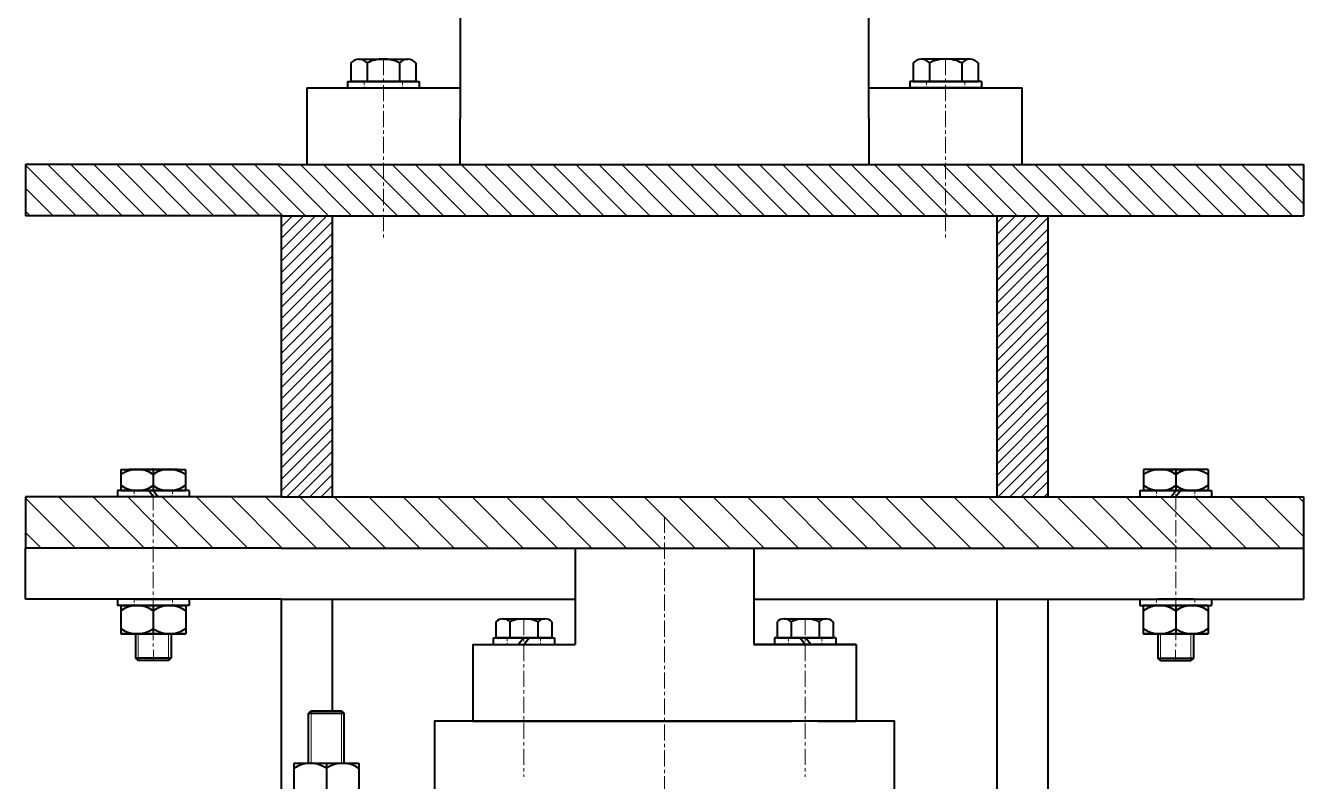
# Model space of a CAD drawing. Header units: millimetres. Extents: x -11382 to 23553, y -372 to 10786.
# Drawn here: x -7659 to -7159, y 4895 to 5191 of the extents above; entities that cross this region are included whole.
import ezdxf

# ---------------------------------------------------------------- set-up
doc = ezdxf.new("R2010")
doc.units = ezdxf.units.MM
doc.header["$LTSCALE"] = 0.2
doc.linetypes.add('CENTER', pattern=[50.8, 31.75, -6.35, 6.35, -6.35])
doc.linetypes.add('HIDDEN', pattern=[9.525, 6.35, -3.175])
for name, color, linetype, lineweight in [('đướng nét đứt', 4, 'HIDDEN', 20), ('đường bao thấy', 7, 'Continuous', 40), ('đường mặt cắt', 160, 'Continuous', 15), ('đường nét mảnh', 220, 'Continuous', 15), ('đường nét tâm', 137, 'CENTER', 15)]:
    doc.layers.add(name, color=color, linetype=linetype, lineweight=lineweight)

msp = doc.modelspace()

# ---------------------------------------------------------------- hatches: boundary and pattern name
at = {"layer": 'đường mặt cắt'}
h = msp.add_hatch(dxfattribs=at)
h.set_pattern_fill('ANSI31', color=256, scale=2, angle=90, style=0)
h.paths.add_polyline_path([(-7519.394, 5136.17), (-7549.394, 5136.17), (-7559.394, 5136.17), (-7659.394, 5136.17), (-7659.394, 5116.17), (-7559.394, 5116.17), (-7519.394, 5116.17)])
h = msp.add_hatch(dxfattribs=at)
h.set_pattern_fill('ANSI31', color=256, scale=2, angle=90, style=0)
h.paths.add_polyline_path([(-7519.394, 5136.17), (-7519.394, 5116.17), (-7299.394, 5116.17), (-7299.394, 5136.17)])
h = msp.add_hatch(dxfattribs=at)
h.set_pattern_fill('ANSI31', color=256, scale=2, angle=90, style=0)
h.paths.add_polyline_path([(-7159.394, 5116.17), (-7159.394, 5136.17), (-7259.394, 5136.17), (-7299.394, 5136.17), (-7299.394, 5116.17), (-7259.394, 5116.17)])
h = msp.add_hatch(dxfattribs=at)
h.set_pattern_fill('ANSI31', color=256, style=0)
h.paths.add_polyline_path([(-7539.394, 5116.17), (-7559.394, 5116.17), (-7559.394, 5006.17), (-7539.394, 5006.17)])
h = msp.add_hatch(dxfattribs=at)
h.set_pattern_fill('ANSI31', color=256, style=0)
h.paths.add_polyline_path([(-7259.394, 5116.17), (-7279.394, 5116.17), (-7279.394, 5006.17), (-7259.394, 5006.17)])
h = msp.add_hatch(dxfattribs=at)
h.set_pattern_fill('ANSI31', color=256, scale=3, angle=90, style=0)
h.paths.add_polyline_path([(-7609.437, 4986.17), (-7609.456, 5006.17), (-7623.394, 5006.17), (-7659.394, 5006.17), (-7659.394, 4986.17)])
h = msp.add_hatch(dxfattribs=at)
h.set_pattern_fill('ANSI31', color=256, scale=3, angle=90, style=0)
h.paths.add_polyline_path([(-7559.394, 5006.17), (-7609.456, 5006.17), (-7609.437, 4986.17), (-7559.394, 4986.17), (-7259.394, 4986.17), (-7209.352, 4986.17), (-7209.332, 5006.17), (-7223.394, 5006.17), (-7259.394, 5006.17)])
h = msp.add_hatch(dxfattribs=at)
h.set_pattern_fill('ANSI31', color=256, scale=3, angle=90, style=0)
h.paths.add_polyline_path([(-7209.332, 5006.17), (-7209.352, 4986.17), (-7159.394, 4986.17), (-7159.394, 5006.17)])

# ---------------------------------------------------------------- linework, layer by layer
at = {"layer": 'đướng nét đứt'}
for p, q in [((-7526.894, 5168.67), (-7526.894, 5166.17)), ((-7511.894, 5168.67), (-7511.894, 5166.17)), ((-7306.894, 5168.67), (-7306.894, 5166.17)), ((-7291.894, 5168.67), (-7291.894, 5166.17)), ((-7616.894, 5008.67), (-7616.894, 5006.17)), ((-7601.894, 5008.67), (-7601.894, 5006.17)), ((-7216.894, 5008.67), (-7216.894, 5006.17)), ((-7201.894, 5008.67), (-7201.894, 5006.17)), ((-7616.894, 4966.17), (-7616.894, 4963.67)), ((-7601.894, 4966.17), (-7601.894, 4963.67)), ((-7216.894, 4966.17), (-7216.894, 4963.67)), ((-7201.894, 4966.17), (-7201.894, 4963.67)), ((-7470.894, 4951.006), (-7470.894, 4948.506)), ((-7457.894, 4951.006), (-7457.894, 4948.506)), ((-7360.894, 4951.006), (-7360.894, 4948.506)), ((-7347.894, 4951.006), (-7347.894, 4948.506))]:
    msp.add_line(p, q, dxfattribs=at)
at = {"layer": 'đường bao thấy', "ltscale": 3}
for p, q in [((-7489.394, 5219.17), (-7489.394, 5154.17)), ((-7329.394, 5154.17), (-7329.394, 5219.17)), ((-7549.394, 5166.17), (-7549.394, 5136.17)), ((-7549.394, 5166.17), (-7489.394, 5166.17)), ((-7329.394, 5166.17), (-7269.394, 5166.17)), ((-7269.394, 5136.17), (-7269.394, 5166.17)), ((-7489.394, 5136.17), (-7489.394, 5154.17)), ((-7329.394, 5154.17), (-7329.394, 5136.17)), ((-7549.394, 5136.17), (-7269.394, 5136.17))]:
    msp.add_line(p, q, dxfattribs=at)
at = {"layer": 'đường bao thấy'}
for p, q in [((-7532.096, 5175.942), (-7532.096, 5168.67)), ((-7528.921, 5177.47), (-7509.868, 5177.47)), ((-7525.745, 5175.942), (-7525.745, 5168.67)), ((-7513.043, 5175.942), (-7513.043, 5168.67)), ((-7506.693, 5175.942), (-7506.693, 5168.67)), ((-7312.096, 5175.942), (-7312.096, 5168.67)), ((-7289.868, 5177.47), (-7308.921, 5177.47)), ((-7305.745, 5175.942), (-7305.745, 5168.67)), ((-7293.043, 5175.942), (-7293.043, 5168.67)), ((-7286.693, 5175.942), (-7286.693, 5168.67)), ((-7533.394, 5168.67), (-7505.394, 5168.67)), ((-7533.394, 5168.67), (-7533.394, 5166.17)), ((-7533.394, 5166.17), (-7505.394, 5166.17)), ((-7506.693, 5168.67), (-7532.096, 5168.67)), ((-7526.394, 5168.67), (-7512.394, 5168.67)), ((-7505.394, 5168.67), (-7505.394, 5166.17)), ((-7285.394, 5168.67), (-7313.394, 5168.67)), ((-7313.394, 5168.67), (-7313.394, 5166.17)), ((-7285.394, 5166.17), (-7313.394, 5166.17)), ((-7312.096, 5168.67), (-7286.693, 5168.67)), ((-7292.394, 5168.67), (-7306.394, 5168.67)), ((-7285.394, 5168.67), (-7285.394, 5166.17)), ((-7559.394, 5136.17), (-7659.394, 5136.17)), ((-7659.394, 5136.17), (-7659.394, 5116.17)), ((-7559.394, 5136.17), (-7259.394, 5136.17)), ((-7259.394, 5136.17), (-7159.394, 5136.17)), ((-7159.394, 5136.17), (-7159.394, 5116.17)), ((-7559.394, 5116.17), (-7659.394, 5116.17)), ((-7559.394, 5116.17), (-7559.394, 5006.17)), ((-7559.394, 5116.17), (-7259.394, 5116.17)), ((-7539.394, 5116.17), (-7539.394, 5006.17)), ((-7279.394, 5116.17), (-7279.394, 5006.17)), ((-7259.394, 5116.17), (-7259.394, 5006.17)), ((-7259.394, 5116.17), (-7159.394, 5116.17)), ((-7622.169, 5016.97), (-7596.766, 5016.97)), ((-7622.169, 5016.97), (-7622.169, 5008.67)), ((-7599.904, 5016.97), (-7618.957, 5016.97)), ((-7609.467, 5016.97), (-7609.467, 5008.67)), ((-7596.766, 5016.97), (-7596.766, 5008.67)), ((-7196.62, 5016.97), (-7222.023, 5016.97)), ((-7222.023, 5016.97), (-7222.023, 5008.67)), ((-7218.884, 5016.97), (-7199.831, 5016.97)), ((-7209.321, 5016.97), (-7209.321, 5008.67)), ((-7196.62, 5016.97), (-7196.62, 5008.67)), ((-7559.394, 5006.17), (-7659.394, 5006.17)), ((-7659.394, 5006.17), (-7659.394, 4986.17)), ((-7595.394, 5008.67), (-7623.394, 5008.67)), ((-7623.394, 5008.67), (-7623.394, 5006.17)), ((-7595.394, 5006.17), (-7623.394, 5006.17)), ((-7622.169, 5008.67), (-7596.766, 5008.67)), ((-7622.169, 5008.67), (-7596.766, 5008.67)), ((-7596.693, 5008.67), (-7622.096, 5008.67)), ((-7618.994, 5008.67), (-7599.941, 5008.67)), ((-7616.467, 5008.67), (-7616.467, 5008.693)), ((-7602.467, 5008.67), (-7616.467, 5008.67)), ((-7616.394, 5008.67), (-7602.394, 5008.67)), ((-7609.394, 5006.17), (-7611.273, 5008.67)), ((-7607.589, 5006.17), (-7609.467, 5008.67)), ((-7602.467, 5008.67), (-7602.467, 5008.693)), ((-7595.394, 5008.67), (-7595.394, 5006.17)), ((-7559.394, 5006.17), (-7259.394, 5006.17)), ((-7259.394, 5006.17), (-7159.394, 5006.17)), ((-7223.394, 5008.67), (-7195.394, 5008.67)), ((-7223.394, 5008.67), (-7223.394, 5006.17)), ((-7223.394, 5006.17), (-7195.394, 5006.17)), ((-7222.096, 5008.67), (-7196.693, 5008.67)), ((-7196.62, 5008.67), (-7222.023, 5008.67)), ((-7196.62, 5008.67), (-7222.023, 5008.67)), ((-7199.795, 5008.67), (-7218.848, 5008.67)), ((-7202.394, 5008.67), (-7216.394, 5008.67)), ((-7216.321, 5008.67), (-7216.321, 5008.693)), ((-7216.321, 5008.67), (-7202.321, 5008.67)), ((-7211.2, 5006.17), (-7209.321, 5008.67)), ((-7209.394, 5006.17), (-7207.516, 5008.67)), ((-7202.321, 5008.67), (-7202.321, 5008.693)), ((-7195.394, 5008.67), (-7195.394, 5006.17)), ((-7159.394, 5006.17), (-7159.394, 4986.17)), ((-7559.394, 4986.17), (-7659.394, 4986.17)), ((-7659.394, 4966.17), (-7659.394, 4986.17)), ((-7559.394, 4986.17), (-7259.394, 4986.17)), ((-7444.394, 4986.17), (-7444.394, 4948.506)), ((-7374.394, 4986.17), (-7374.394, 4948.506)), ((-7259.394, 4986.17), (-7159.394, 4986.17)), ((-7159.394, 4986.17), (-7159.394, 4966.17)), ((-7559.394, 4966.17), (-7659.394, 4966.17)), ((-7595.394, 4966.17), (-7623.394, 4966.17)), ((-7623.394, 4966.17), (-7623.394, 4963.67)), ((-7616.394, 4966.17), (-7602.394, 4966.17)), ((-7616.394, 4966.17), (-7602.394, 4966.17)), ((-7595.394, 4966.17), (-7595.394, 4963.67)), ((-7559.394, 4966.17), (-7444.394, 4966.17)), ((-7559.394, 4966.17), (-7559.394, 4888.506)), ((-7539.394, 4966.17), (-7539.394, 4922.506)), ((-7374.394, 4966.17), (-7259.394, 4966.17)), ((-7279.394, 4966.17), (-7279.394, 4785.66)), ((-7259.394, 4966.17), (-7159.394, 4966.17)), ((-7259.394, 4966.17), (-7259.394, 4787.233)), ((-7223.394, 4966.17), (-7195.394, 4966.17)), ((-7223.394, 4966.17), (-7223.394, 4963.67)), ((-7202.394, 4966.17), (-7216.394, 4966.17)), ((-7202.394, 4966.17), (-7216.394, 4966.17)), ((-7195.394, 4966.17), (-7195.394, 4963.67)), ((-7595.394, 4963.67), (-7623.394, 4963.67)), ((-7622.132, 4963.67), (-7596.729, 4963.67)), ((-7622.132, 4963.67), (-7622.132, 4952.67)), ((-7599.868, 4963.67), (-7618.921, 4963.67)), ((-7609.431, 4963.67), (-7609.431, 4952.67)), ((-7596.729, 4963.67), (-7596.729, 4952.67)), ((-7223.394, 4963.67), (-7195.394, 4963.67)), ((-7196.656, 4963.67), (-7222.059, 4963.67)), ((-7222.059, 4963.67), (-7222.059, 4952.67)), ((-7218.921, 4963.67), (-7199.868, 4963.67)), ((-7209.358, 4963.67), (-7209.358, 4952.67)), ((-7196.656, 4963.67), (-7196.656, 4952.67)), ((-7475.364, 4957.336), (-7475.364, 4951.006)), ((-7472.621, 4958.506), (-7456.167, 4958.506)), ((-7469.879, 4957.336), (-7469.879, 4951.006)), ((-7458.909, 4957.336), (-7458.909, 4951.006)), ((-7453.425, 4957.336), (-7453.425, 4951.006)), ((-7365.364, 4957.336), (-7365.364, 4951.006)), ((-7362.621, 4958.506), (-7346.167, 4958.506)), ((-7359.879, 4957.336), (-7359.879, 4951.006)), ((-7348.909, 4957.336), (-7348.909, 4951.006)), ((-7343.425, 4957.336), (-7343.425, 4951.006)), ((-7622.132, 4952.67), (-7596.729, 4952.67)), ((-7596.656, 4952.67), (-7622.059, 4952.67)), ((-7618.957, 4952.67), (-7599.904, 4952.67)), ((-7616.431, 4952.67), (-7616.431, 4952.693)), ((-7616.394, 4952.67), (-7616.394, 4943.097)), ((-7616.358, 4952.67), (-7602.358, 4952.67)), ((-7602.431, 4952.67), (-7602.431, 4952.693)), ((-7602.394, 4952.67), (-7602.394, 4943.097)), ((-7476.394, 4951.006), (-7452.394, 4951.006)), ((-7476.394, 4951.006), (-7476.394, 4948.506)), ((-7453.425, 4951.006), (-7475.364, 4951.006)), ((-7470.394, 4951.006), (-7458.394, 4951.006)), ((-7466.634, 4948.506), (-7464.547, 4951.006)), ((-7464.394, 4948.506), (-7462.308, 4951.006)), ((-7452.394, 4951.006), (-7452.394, 4948.506)), ((-7342.394, 4951.006), (-7366.394, 4951.006)), ((-7366.394, 4951.006), (-7366.394, 4948.506)), ((-7365.364, 4951.006), (-7343.425, 4951.006)), ((-7343.425, 4951.006), (-7365.364, 4951.006)), ((-7348.394, 4951.006), (-7360.394, 4951.006)), ((-7360.394, 4951.006), (-7348.394, 4951.006)), ((-7354.394, 4948.506), (-7356.481, 4951.006)), ((-7352.155, 4948.506), (-7354.241, 4951.006)), ((-7342.394, 4951.006), (-7342.394, 4948.506)), ((-7222.132, 4952.67), (-7196.729, 4952.67)), ((-7196.656, 4952.67), (-7222.059, 4952.67)), ((-7199.831, 4952.67), (-7218.884, 4952.67)), ((-7202.431, 4952.67), (-7216.431, 4952.67)), ((-7216.394, 4952.67), (-7216.394, 4943.097)), ((-7216.358, 4952.67), (-7216.358, 4952.693)), ((-7202.394, 4952.67), (-7202.394, 4943.097)), ((-7202.358, 4952.67), (-7202.358, 4952.693)), ((-7484.394, 4948.506), (-7444.394, 4948.506)), ((-7484.394, 4948.506), (-7484.394, 4918.506)), ((-7476.394, 4948.506), (-7452.394, 4948.506)), ((-7374.394, 4948.506), (-7334.394, 4948.506)), ((-7334.394, 4948.506), (-7374.394, 4948.506)), ((-7342.394, 4948.506), (-7366.394, 4948.506)), ((-7334.394, 4948.506), (-7334.394, 4918.506)), ((-7334.394, 4948.506), (-7334.394, 4918.506)), ((-7602.394, 4943.097), (-7616.394, 4943.097)), ((-7616.394, 4943.097), (-7615.344, 4942.17)), ((-7603.444, 4942.17), (-7615.344, 4942.17)), ((-7603.444, 4942.17), (-7602.394, 4943.097)), ((-7215.344, 4942.17), (-7216.394, 4943.097)), ((-7216.394, 4943.097), (-7202.394, 4943.097)), ((-7215.344, 4942.17), (-7203.444, 4942.17)), ((-7202.394, 4943.097), (-7203.444, 4942.17)), ((-7547.621, 4922.506), (-7548.671, 4921.579)), ((-7548.671, 4921.579), (-7534.671, 4921.579)), ((-7548.671, 4901.983), (-7548.671, 4921.579)), ((-7547.621, 4922.506), (-7535.721, 4922.506)), ((-7534.671, 4921.579), (-7535.721, 4922.506)), ((-7534.671, 4901.983), (-7534.671, 4921.579)), ((-7484.394, 4918.506), (-7359.494, 4918.506)), ((-7334.394, 4918.506), (-7409.394, 4918.506)), ((-7359.494, 4918.506), (-7409.394, 4918.506)), ((-7349.294, 4918.506), (-7334.394, 4918.506)), ((-7554.373, 4902.006), (-7528.969, 4902.006)), ((-7554.373, 4902.006), (-7554.373, 4891.006)), ((-7541.671, 4902.006), (-7541.671, 4891.006)), ((-7528.969, 4902.006), (-7528.969, 4891.006))]:
    msp.add_line(p, q, dxfattribs=at)
msp.add_lwpolyline([(-7359.494, 4918.506), (-7499.394, 4918.506), (-7499.394, 4888.506), (-7319.394, 4888.506), (-7319.394, 4918.506), (-7349.294, 4918.506)], dxfattribs=at)
for centre, radius, start, end in [((-7528.921, 5173.407), 4.063, 38.60376, 141.39624), ((-7519.394, 5163.509), 13.961, 90, 117.05793), ((-7519.394, 5163.509), 13.961, 62.94207, 90), ((-7509.868, 5173.407), 4.063, 38.60376, 141.39624), ((-7308.921, 5173.407), 4.063, 38.60376, 141.39624), ((-7299.394, 5163.509), 13.961, 90, 117.05793), ((-7299.394, 5163.509), 13.961, 62.94207, 90), ((-7289.868, 5173.407), 4.063, 38.60376, 141.39624), ((-7615.758, 5005.97), 11, 55.11571, 125.64628), ((-7603.176, 5005.97), 11, 54.35372, 124.88429), ((-7215.612, 5005.97), 11, 55.11571, 125.64628), ((-7203.03, 5005.97), 11, 54.35372, 124.88429), ((-7615.758, 5019.67), 11, 234.35372, 304.88429), ((-7603.176, 5019.67), 11, 235.11571, 305.64628), ((-7215.612, 5019.67), 11, 234.35372, 304.88429), ((-7203.03, 5019.67), 11, 235.11571, 305.64628), ((-7615.722, 4952.67), 11, 55.11571, 125.64628), ((-7603.14, 4952.67), 11, 54.35372, 124.88429), ((-7215.649, 4952.67), 11, 55.11571, 125.64628), ((-7203.067, 4952.67), 11, 54.35372, 124.88429), ((-7472.621, 4954.708), 3.798, 43.77729, 136.22271), ((-7464.394, 4945.069), 13.437, 65.90917, 114.09083), ((-7456.167, 4954.708), 3.798, 43.77729, 136.22271), ((-7362.621, 4954.708), 3.798, 43.77729, 136.22271), ((-7354.394, 4945.069), 13.437, 65.90917, 114.09083), ((-7346.167, 4954.708), 3.798, 43.77729, 136.22271), ((-7615.722, 4963.67), 11, 234.35372, 304.88429), ((-7603.14, 4963.67), 11, 235.11571, 305.64628), ((-7215.649, 4963.67), 11, 234.35372, 304.88429), ((-7203.067, 4963.67), 11, 235.11571, 305.64628), ((-7547.962, 4891.006), 11, 55.11571, 125.64628), ((-7535.38, 4891.006), 11, 54.35372, 124.88429)]:
    msp.add_arc(centre, radius, start, end, dxfattribs=at)
at = {"layer": 'đường nét mảnh'}
for p, q in [((-7615.417, 5008.67), (-7615.417, 5008.675)), ((-7603.517, 5008.67), (-7603.517, 5008.675)), ((-7215.271, 5008.67), (-7215.271, 5008.675)), ((-7203.371, 5008.67), (-7203.371, 5008.675)), ((-7615.381, 4952.67), (-7615.381, 4952.675)), ((-7615.344, 4952.67), (-7615.344, 4942.17)), ((-7603.481, 4952.67), (-7603.481, 4952.675)), ((-7603.444, 4952.67), (-7603.444, 4942.17)), ((-7215.344, 4952.67), (-7215.344, 4942.17)), ((-7215.308, 4952.67), (-7215.308, 4952.675)), ((-7203.444, 4952.67), (-7203.444, 4942.17)), ((-7203.408, 4952.67), (-7203.408, 4952.675)), ((-7547.621, 4902.001), (-7547.621, 4922.506)), ((-7535.721, 4902.001), (-7535.721, 4922.506))]:
    msp.add_line(p, q, dxfattribs=at)
at = {"layer": 'đường nét tâm'}
for p, q in [((-7519.394, 5177.47), (-7519.394, 5106.696)), ((-7299.394, 5177.47), (-7299.394, 5106.696)), ((-7609.467, 5017.47), (-7609.394, 4942.17)), ((-7209.321, 5017.47), (-7209.394, 4942.17)), ((-7409.394, 4998.506), (-7409.394, 4918.506)), ((-7409.394, 4998.506), (-7409.394, 4888.506)), ((-7464.394, 4958.506), (-7464.394, 4896.718)), ((-7354.394, 4958.506), (-7354.394, 4896.718))]:
    msp.add_line(p, q, dxfattribs=at)

doc.saveas('drawing.dxf')
